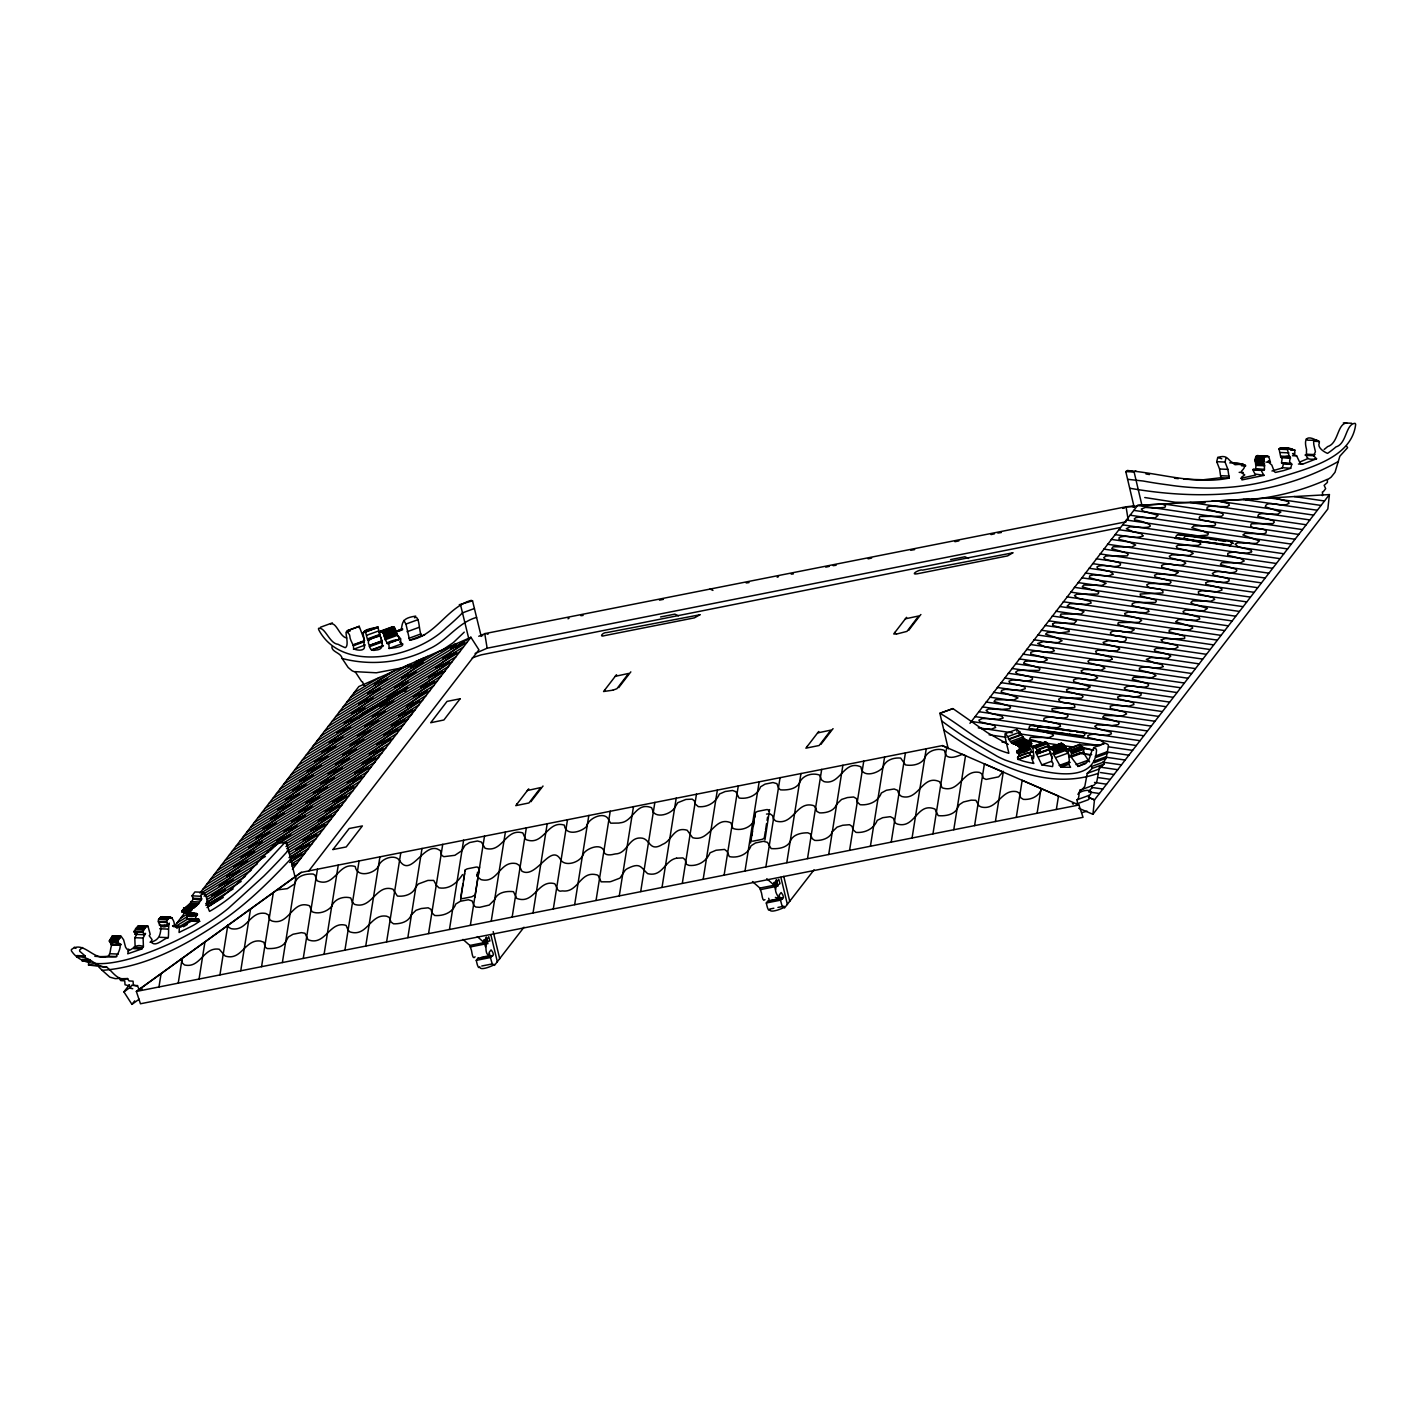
<?xml version="1.0" encoding="UTF-8"?>
<svg xmlns="http://www.w3.org/2000/svg" width="1427" height="1427" viewBox="0 0 1427 1427"><rect width="100%" height="100%" fill="white"/><g stroke="black" fill="none" stroke-linecap="round" stroke-linejoin="round"><path stroke-width="1.5" d="M116.229 943.943C123.988 941.784 118.28 953.593 116.122 956.643A114.463 95.056 -87.6 0 1 106.169 956.893C93.272 960.175 83.176 940.339 71.457 949.508A1.873 1.552 -87.6 0 0 71.511 951.006C83.818 969.308 111.484 963.921 131.587 958.338C162.607 948.634 192.27 934.257 218.92 915.599A202.598 168.243 -87.6 0 0 228.32 908.375L263.745 876.196A690.062 573.065 -87.6 0 0 282.974 856.218L288.486 850.171M76.576 957.071C90.044 955.162 94.699 967.114 106.686 967.167C112.127 971.056 116.051 978.708 123.471 978.958A27.077 22.493 -87.6 0 0 127.431 978.601L129.072 980.938L133.068 981.17L133.353 985.129L136.225 985.843A12.897 10.703 -87.6 0 0 137.491 985.611L138.419 988.001A3.139 2.604 -87.6 0 0 139.097 988.643L142.183 988.929M474.424 608.508L462.491 612.861L458.923 616.393A690.062 363.671 70 0 1 446.383 627.666C415.275 658.097 341.856 673.705 318.703 629.717A1.873 0.981 70 0 1 318.578 628.326C325.338 626.845 329.352 643.613 338.092 644.308A114.463 60.326 70 0 0 345.263 647.697C350.667 645.04 341.677 624.598 349.347 634.48A5.405 2.836 70 0 1 349.758 635.711C349.918 641.044 354.092 644.415 353.611 648.75C356.661 650.605 367.203 651.818 363.867 644.326C366.257 633.642 355.252 631.055 377.673 627.202C378.815 628.986 379.083 633.213 380.278 635.693C373.66 638.279 365.098 638.832 369.557 645.593C369.129 648.679 372.483 651.354 375.676 650.088C388.126 649.499 379.1 635.96 379.386 632.446L393.941 627.131L392.033 627.22M402.646 628.825C387.395 633.427 405.018 636.834 399.703 642.061C409.157 646.574 393.317 648.001 389.072 648.464L389.072 647.359A27.024 14.234 70 0 0 388.858 644.059C386.235 643.292 384.773 638.154 383.542 633.802C382.632 631.073 380.331 630.591 379.386 632.446M389.072 648.464L400.987 644.112L400.987 643.006A27.024 14.234 70 0 0 400.933 641.811M393.941 627.131L396.438 633.213L384.452 637.691M1061.42 743.717L1048.899 748.051L1061.474 743.182L1066.13 747.017L1066.522 750.103L1054.517 754.508L1052.894 753.26L1060.867 767.155L1070.589 767.298L1068.27 763.409L1069.305 760.448L1067.842 748.783L1079.757 744.448L1083.45 748.23L1083.914 752.475L1071.142 757.059L1071.534 752.564L1067.842 748.783M172.56 925.802L178.785 926.069L179.231 927.657A27.024 22.44 -87.6 0 1 179.178 931.278L179.071 932.527C187.419 927.853 215.316 916.972 186.741 918.845L187.722 914.636L197.194 915.278L197.408 914.065L181.996 911.978L182.228 910.515C185.439 906.858 190.576 904.236 193.305 898.903C208.413 902.096 196.516 897.066 203.205 892.285C208.592 897.208 206.309 905.271 209.537 911.389C239.433 894.515 261.444 867.402 284.669 842.768L286.577 842.519L295.3 877.98M184.047 907.715C193.091 911.603 197.747 904.95 201.617 899.242M377.78 627.167L365.187 630.895L367.774 640.527M1032.773 746.499L1045.67 741.897L1048.435 744.43L1049.487 749.46L1037.572 753.813L1036.412 748.586L1032.773 746.499L1033.861 756.542L1033.398 758.843L1031.578 757.38L1031.917 758.986A27.024 14.234 70 0 0 1033.309 762.321L1033.844 763.445C1025.817 761.947 1005.036 758.201 1027.993 753.01M1268.728 456.533L1264.322 456.711L1263.769 462.544L1255.189 461.438L1256.206 456.212L1268.728 456.533L1270.44 462.294L1268.514 460.689L1267.889 461.635L1271.832 465.077L1274.222 471.409L1275.363 472.444L1283.551 470.589L1290.686 468.288L1291.774 464.257L1281.535 462.865L1282.231 457.728L1280.768 457.193L1279.056 448.934L1288.527 448.239L1294.664 450.022L1294.895 453.304L1292.594 453.643L1296.661 455.891L1300.193 463.293L1302.566 464.185L1316.55 458.78L1313.607 455.695L1315.409 451.735L1313.892 444.992A5.405 4.477 -87.6 0 1 1313.768 443.708C1312.162 438.089 1318.798 439.73 1319.386 442.745C1317.05 446.99 1322.704 451.342 1327.538 453.394A114.463 95.056 -87.6 0 0 1335.975 446.919C1346.91 443.743 1345.411 424.104 1355.026 423.302A1.873 1.552 -87.6 0 1 1355.65 424.604C1351.226 459.94 1303.422 469.376 1273.829 479.294C1239.492 489.122 1203.353 490.299 1168.16 484.895A690.062 573.065 -87.6 0 1 1143.205 481.024L1127.598 479.294M1291.524 463.49C1285.335 461.581 1297.928 452.573 1281.357 457.799M136.171 932.955L135.137 934.328L135.101 931.956L133.888 931.688L135.476 929.655L143.788 929.994L146.553 926.177L147.998 926.266L150.21 934.346L149.211 935.773L152.065 939.608L150.923 941.784C155.507 947.92 162.839 938.805 168.297 937.646C168.868 932.794 168.19 927.336 169.278 923.108C161.733 935.684 149.781 912.263 167.655 919.434C170.687 913.53 174.968 921.86 174.219 924.964L177.002 928.246L178.785 926.069M120.671 944.121L119.493 945.245L118.423 942.409L110.129 942.052L109.344 940.91L112.501 935.773L121.099 936.273L123.632 939.822L125.558 947.136L126.914 949.169L128.822 949.24L127.716 953.807L141.826 948.955L143.413 946.618L143.11 938.038L145.536 933.419L143.449 934.685L143.413 932.295L142.201 931.76A2.836 2.355 -87.6 0 1 143.199 930.511L143.788 929.994M1048.899 748.051L1053.197 750.513A2.836 1.498 70 0 1 1054.214 751.351L1054.517 754.508M159.325 919.363L160.734 916.937L171.989 917.811M1031.025 745.286L1029.795 746.838L1017.879 751.191L1031.025 745.286L1031.222 742.575C1025.496 737.117 1014.24 750.638 1009.424 739.864C1000.398 722.847 1007.944 748.069 1008.835 753.278C982.757 746.267 962.226 725.754 939.858 713.286L948.259 748.818M94.824 956.286L97.874 956.536A114.463 95.056 -87.6 0 0 107.81 956.304C111.538 953.771 109.469 947.403 112.59 944.032M364.67 685.923L363.974 685.228A3.139 1.659 70 0 1 363.439 684.389L362.619 681.892A12.897 6.796 70 0 1 361.727 681.642L355.145 671.653L376.318 672.795L403.27 667.622M1263.912 470.393L1261.45 469.768L1261.771 471.392A27.024 22.44 -87.6 0 0 1263.412 474.406L1264.072 475.369L1255.1 474.049A27.024 22.44 -87.6 0 1 1253.459 471.053L1253.138 469.412L1264.447 469.537L1264.429 463.614L1255.582 462.009M107.007 967.256L88.563 965.009L88.617 962.957M1264.072 475.369L1241.936 479.918L1241.579 477.189L1244.754 474.906C1237.263 470.446 1244.594 471.588 1244.879 464.881C1242.061 464.703 1232.964 460.457 1234.676 464.56M127.77 978.565L119.422 978.779L120.76 980.599L124.755 980.831L125.041 984.791L127.931 985.504A12.897 10.703 -87.6 0 0 128.929 985.343M1029.688 748.087L1017.754 752.439C1028.528 754.687 1038.874 741.576 1017.219 753.064C1016.238 752.493 1016.648 750.067 1017.879 751.191M1029.135 748.711L1028.617 747.07L1029.795 746.838M1078.705 808.217L1092.921 814.3L1094.491 799.887L1329.411 494.58L1137.622 505.426L969.95 723.328M1329.411 494.58L1327.841 508.975L1092.921 814.3M139.632 926.89L138.241 925.838L135.476 929.655M1079.543 747.106L1079.757 744.448M358.944 627.612L359.194 626.31L364.616 640.616L352.701 644.968M396.492 633.392C402.45 644.148 399.453 636.157 386.663 643.167M1226.043 457.799L1225.026 462.045L1227.898 469.358L1229.164 478.081L1220.852 477.742L1219.586 469.019L1216.714 461.688L1217.73 457.461C1228.718 453.875 1227.809 461.635 1233.909 463.026L1235.318 464.667L1242.632 463.668M768.529 811.071L768.618 810.5A2.729 1.338 -18.3 0 0 766.174 809.698L758.147 811.285A2.729 1.338 -18.3 0 0 755.365 813.247L754.722 817.332M190.308 912.317L192.36 908.071M941.659 720.956L947.011 724.862A690.062 363.671 70 0 0 965.276 737.42L997.188 756.292A202.598 106.775 70 0 0 1005.161 760.074C1030.74 769.064 1094.384 790.415 1096.525 750.227A1.873 0.981 70 0 0 1095.99 748.818C1089.675 745.322 1092.03 763.249 1083.824 763.499A114.463 60.326 70 0 1 1078.17 766.353L1071.142 757.059M1093.546 747.552L1105.461 743.199L1107.905 744.484A1.873 0.981 70 0 1 1108.44 745.893L1106.157 758.361L1103.321 762.232L1091.405 766.567L1092.244 768.386L1087.249 773.363L1084.823 786.313L1082.397 789.274A27.077 14.27 70 0 1 1080.043 790.166C1078.366 793.305 1079.579 796.409 1077.831 799.584A12.897 6.796 70 0 1 1077.028 799.762L1077.403 802.259A3.139 1.659 70 0 1 1077.278 803.062L1076.333 804.097L1088.248 799.762M127.877 950.864C133.942 949.24 135.476 943.14 143.413 946.618M1103.321 762.232L1104.159 764.034L1099.165 769.01L1096.739 781.96L1094.313 784.921A27.077 14.27 70 0 1 1091.958 785.813L1079.847 790.237M751.369 838.719L751.155 840.111A2.729 1.338 -18.3 0 0 751.244 840.61M751.868 835.562L752.546 831.245M753.313 826.376L754.062 821.524M765.336 831.424L764.337 837.649A2.729 1.338 -18.3 0 1 761.483 839.486L753.402 841.074A2.729 1.338 -18.3 0 1 752.439 841.145M765.568 829.908L766.567 823.54M767.066 820.347L767.565 817.225M158.968 986.967L161.09 973.606L301.4 872.379M178.232 983.149L182.157 958.409M199.049 979.029L204.935 941.981M219.936 974.891L227.892 924.732L228.712 927.372L231.138 928.656C247.299 932.027 249.636 910.39 265.761 913.476L268.544 915.028L269.846 919.826L272.129 921.075C289.717 925.784 292.107 899.26 309.57 905.788L311.96 911.692C318.31 914.653 327.389 911.675 331.653 906.341M240.753 970.77L250.546 909.053M261.569 966.668L273.324 892.642M282.368 962.547L296.085 876.214M303.255 958.427L317.436 869.204M324.09 954.306L338.253 865.083M344.924 950.186L359.087 860.963M365.74 946.065L379.921 856.86M386.61 941.927L400.791 852.722M407.837 937.61L422.017 848.405M428.564 933.508L442.745 844.302M449.469 929.387L463.632 840.164M470.357 925.249L484.52 836.044M491.245 921.111L505.408 831.905M512.186 916.972L526.349 827.767M533.056 912.852L547.219 823.629M553.337 908.838L567.5 819.633M574.671 904.611L588.834 815.406M596.058 900.383L610.239 811.178M619.3 895.781L633.481 806.576M640.705 891.554L654.868 802.349M662.039 887.326L676.22 798.121M682.32 883.313L696.483 794.108M703.19 879.193L717.371 789.987M724.131 875.054L738.294 785.849M745.019 870.916L759.182 781.711M765.907 866.778L780.087 777.572M786.794 862.657L800.975 773.452M807.521 858.555L821.702 769.349M828.712 854.488L842.893 765.264M849.582 850.349L863.763 761.144M870.416 846.229L884.579 757.023M891.233 842.108L905.414 752.903M912.067 837.988L926.248 748.783M932.955 833.867L946.672 747.516L942.284 745.607L1078.955 804.989L1083.039 817.314L140.452 1003.77L136.368 991.444L301.008 872.45L942.658 745.536M953.771 829.729L965.526 755.704L962.422 754.348C957.499 756.149 949.793 759.681 945.762 755.151A25.008 12.308 -18.3 0 1 945.566 754.491M974.587 825.609L984.398 763.891L1003.252 772.096M995.404 821.506L1003.377 771.347L998.632 776.841L986.093 779.427L983.346 778.179L981.865 773.88L979.636 772.489C962.583 768.868 960.014 793.929 942.105 787.793L939.626 781.746C922.306 773.648 918.881 801.635 901.4 796.373L898.903 794.143M1016.292 817.368L1022.178 780.319L1058.477 796.088L1056.355 809.448M1037.108 813.265L1041.032 788.507M137.117 933.775L134.798 937.7L135.101 946.279M461.67 891.5L460.689 897.708A2.729 1.338 -18.3 0 0 463.133 898.493L471.195 896.905A2.729 1.338 -18.3 0 0 473.657 895.532M461.92 889.966L462.937 883.598M463.454 880.388L464.578 873.467M476.921 876.356L477.599 872.147M160.056 924.339L159.628 925.481M84.889 957.41L85.138 955.929L79.805 951.345A1.873 1.552 -87.6 0 1 79.751 949.847L82.588 947.528M464.952 871.13L465.041 870.559A2.729 1.338 -18.3 0 1 467.895 868.704L475.922 867.117A2.729 1.338 -18.3 0 1 478.241 868.062M1016.755 731.213C1018.932 726.735 1022.874 742.325 1029.152 740.542M375.283 628.486L376.032 627.523M1255.599 470.054L1256.117 463.276L1264.429 463.614M1032.845 747.231L1045.545 742.201M1279.056 448.934L1287.368 449.291L1289.669 458.156M193.305 898.903L192.056 895.835L194.893 891.946L203.205 892.285M358.659 718.566L359.443 716.943L403.092 691.025L406.053 690.829M361.209 715.248L362.868 713.09L407.498 687.101M1271.956 470.999L1282.374 467.949L1283.462 463.918L1281.856 463.079M150.013 942.212C160.056 940.482 160.698 933.615 161.037 925.624M120.813 936.13L119.369 938.467L111.056 938.128M1245.86 500.11C1273.883 497.631 1301.602 491.049 1327.235 479.365L1327.734 479.401A27.077 22.493 -87.6 0 0 1331.213 477.046L1335.012 472.283L1339.864 456.194L1347.587 447.686L1346.571 446.098M1265.91 455.837L1257.116 456.141M832.298 831.834C830.157 838.309 821.47 840.967 814.692 840.396L812.213 838.666L810.268 833.867L807.789 832.797C801.011 832.797 792.413 834.474 790.112 841.823M1288.527 448.239L1279.787 448.756M167.637 919.702L166.513 921.057L167.94 925.838M376.924 744.377L384.791 740.898M181.996 911.978C184.137 913.209 191.147 913.084 187.722 914.636M119.369 938.467L117.656 941.249L118.423 942.409M330.493 623.991C336.487 621.69 339.68 637.031 346.707 637.976M180.462 927.229L191.325 921.164L189.755 918.489M1163.112 666.587L1161.899 664.59L1153.373 662.52M1143.063 535.91L1141.475 533.734L1133.341 531.807M1346.713 422.963C1337.099 423.748 1338.597 443.405 1327.663 446.58A114.463 95.056 -87.6 0 1 1324.149 449.451M380.67 631.055L392.853 626.667M1161.257 639.795L1162.773 641.989L1170.176 643.72M365.187 630.895L364.117 631.858M957.107 808.895L959.301 804.685L963.403 801.992L971.127 800.155L975.854 800.297L979.011 805.916L981.348 807.022C997.527 810.768 1001.076 788.596 1016.72 791.682L1019.128 792.93L1020.715 797.711L1023.355 799.37C1031.329 799.976 1038.892 796.32 1041.799 788.828M674.739 807.646L677.754 802.705L685.923 799.441L692.238 799.138L694.432 800.922L694.967 803.669M494.67 899.599C497.274 892.178 506.71 890.876 513.47 891.679L516.699 898.386C534.501 905.217 537.943 878.836 554.782 883.759C557.012 886.595 556.673 892.66 562.506 890.912C578.381 892.999 579.861 871.059 596.058 874.697A7.189 3.532 -18.3 0 1 598.163 875.554L601.142 881.832L609.632 881.815A9.971 4.905 -18.3 0 0 610.292 881.672A9.971 4.905 -18.3 0 0 610.952 881.547L619.978 878.104L625.222 870.202A7.189 3.532 -18.3 0 1 627.737 868.437C640.509 862.069 640.777 867.509 647.644 873.645C662.681 877.427 664.714 860.196 676.576 858.198M285.685 941.891L288.343 937.004L293.017 934.257L301.382 932.634L304.968 933.276L308.071 939.751C325.552 946.618 329.423 920.219 346.101 925.409L348.081 930.083M415.649 887.291L418.307 883.991L427.922 880.423L433.701 880.405L436.27 885.043M112.073 943.764L111.181 944.888L110.129 942.052M494.634 899.67L489.247 905.057L479.722 907.322L475.851 907.037L473.996 905.735L472.141 900.936L468.377 899.759L460.457 901.24L455.784 904.005C452.698 912.674 443.315 916.205 434.646 915.492L431.899 912.745M924.839 757.701C927.604 750.673 937.664 747.677 944.335 750.352L945.566 754.366M378.405 866.474C380.51 858.697 394.78 853.507 399.56 860.445M411.244 914.939L416.006 910.301L421.179 908.535L428.171 907.804L431.025 909.374L431.882 912.674M957.071 808.966C953.539 815.049 944.728 816.262 938.181 815.638L934.988 809.091C916.847 801.635 915.403 829.176 897.369 824.075L895.157 822.951L893.338 818.224L890.287 816.672L882.707 817.689L877.266 820.347C873.841 828.873 865.065 833.118 856.022 832.405L852.918 829.586M799.459 783.066C802.045 775.343 812.569 772.399 819.615 775.111L821.542 779.909L824.039 781.621C840.646 785.724 843.589 759.182 860.98 766.905C861.783 778.357 877.997 773.559 882.938 767.423M1316.55 458.78C1304.439 460.814 1306.526 456.194 1306.543 449.362C1304.92 443.315 1303.779 434.272 1314.802 439.445M1200.785 544.151L1199.715 542.421L1186.069 538.96M924.803 757.808C921.557 764.587 912.21 766.121 905.503 764.926L900.669 758.076C893.587 757.416 885.346 760.002 882.938 767.351M1112.079 659.131L1111.294 657.348L1102.322 655.064M411.244 914.975C408.604 922.02 400.291 924.036 393.513 923.804L391.069 922.056L389.268 917.4L386.681 916.223C370.092 913.316 367.542 937.557 349.865 931.885L348.099 930.119M415.632 887.326C412.902 894.408 404.376 896.887 397.384 896.049L392.978 889.235C375.943 883.384 372.108 909.909 354.467 904.343L352.487 902.488M836.686 804.222C834.206 811.125 826.162 813.122 819.597 812.873L816.815 811.41L815.745 808.253M754.33 819.722C751.405 827.767 740.363 831.424 732.889 828.373L730.892 822.808C713.999 815.388 710.075 842.804 692.559 837.649L687.19 830.246C673.455 826.233 672.099 840.842 662.556 844.374C649.66 852.294 650.355 839.736 642.328 838.184C628.486 835.937 627.898 853.596 615.483 853.917A9.971 4.905 -18.3 0 1 614.68 854.059A9.971 4.905 -18.3 0 1 614.02 854.202C610.292 855.219 603.603 855.843 603.71 850.331C600.339 843.072 587.193 848.351 583.714 853.292C581.574 861.89 566.251 867.17 561.025 860.41C551.107 841.145 536.445 879.835 521.818 871.112L519.107 865.244L516.413 863.638C499.575 860.035 498.184 884.027 481.024 879.621L478.009 877.284M331.724 906.288C334.4 898.867 343.586 895.906 350.739 897.958L352.487 902.453M674.721 807.718C671.1 813.765 657.99 818.313 653.316 812.159M461.991 850.492L465.024 845.337L469.59 842.554L477.474 841.002L481.381 842.055L485.091 848.262C502.928 853.56 505.265 827.731 522.835 832.94L524.797 837.471M285.614 941.981C281.94 947.974 273.609 948.812 267.17 948.545L265.279 947.118L263.888 942.248L260.41 941.053C244.713 938.948 241.752 961.263 225.145 956.019L219.276 949.258C203.472 946.458 200.529 968.683 184.529 964.973L182.424 963.082L181.247 959.069M378.369 866.581C373.731 873.913 356.982 878.015 355.234 866.528C338.324 861.266 334.899 888.486 317.151 880.798L316.009 878.247M1088.819 799.37L1089.193 798.71A3.139 1.659 70 0 0 1089.336 797.907L1088.944 795.428A12.897 6.796 70 0 0 1089.746 795.249C1095.472 788.15 1080.97 789.648 1077.849 794.286M799.423 783.173C795.677 789.274 787.205 790.29 780.64 789.862L778.803 788.614L776.894 783.655L772.97 782.531L765.068 784.119L760.573 786.83C757.309 795.428 747.873 799.352 739.079 798.032L735.815 791.664L732.586 790.487L725.184 791.521L719.404 794.054C715.748 802.42 707.81 807.521 698.302 806.647L694.967 803.686M836.721 804.132L841.591 799.441L847.46 797.55L853.614 796.997L856.45 798.603L857.288 801.885M604.941 689.705L604.727 690.008A5.351 1.142 78.8 0 0 604.602 690.436M894.979 632.339L894.765 632.643A5.351 1.142 78.8 0 0 894.64 633.071M832.333 831.763L837.078 827.125L842.697 825.27L849.547 824.699L852.151 826.429L852.9 829.515M414.49 617.784C419.734 614.234 418.771 631.929 421.554 635.836L424.568 634.997M778.375 899.634L782.513 898.849L783.459 897.476A6.332 1.356 78.8 0 0 783.298 896.638L782.834 895.05A5.94 1.266 78.8 0 0 782.585 894.533L781.14 892.517L779.142 895.121L781.425 903.612A13.111 2.818 78.8 0 0 781.853 905.11L782.834 907.18A8.223 1.766 78.8 0 0 783.155 907.287M461.973 850.581L454.874 855.308L443.833 856.682L441.746 855.379L440.354 850.599L437.465 849.029C423.052 843.625 410.726 878.211 399.542 860.57M517.198 803.74L516.913 804.115A5.351 1.142 78.8 0 0 516.788 804.507M531.219 801.278L542.884 786.152A5.351 1.142 78.8 0 1 543.098 786.116M807.236 746.357L806.968 746.731A5.351 1.142 78.8 0 0 806.826 747.142M475.084 956.821C472.194 960.763 471.873 949.704 471.071 949.258A6.1 1.302 78.8 0 0 470.874 948.545L469.84 945.459L463.008 939.412M478.812 967.488A8.223 1.766 78.8 0 1 478.491 967.381L477.51 965.33A13.111 2.818 78.8 0 1 477.082 963.814L476.243 960.353L477.831 958.284L492.458 956.233L493.403 954.841A6.332 1.356 78.8 0 0 493.26 954.021L492.868 952.612A5.94 1.266 78.8 0 0 492.547 951.916L491.084 949.883L489.086 952.487L491.387 960.995A13.111 2.818 78.8 0 0 491.816 962.494L492.797 964.545A8.223 1.766 78.8 0 0 493.118 964.652C499.272 962.761 479.347 972.625 479.757 966.65M492.137 955.466L490.585 957.517L476.279 960.353M769.242 909.659L768.903 910.105A8.223 1.766 78.8 0 1 768.529 909.998L767.565 907.947A13.111 2.818 78.8 0 1 767.12 906.448L766.281 902.988L767.869 900.919L782.513 898.849M782.174 898.082L780.623 900.152L766.317 902.988M764.979 899.634C762.143 902.881 761.982 892.446 761.108 891.893A6.1 1.302 78.8 0 0 760.912 891.179L759.877 888.076L752.475 881.547M415.703 616.107C404.84 617.677 402.628 620.513 401.736 627.006L401.165 629.664L396.688 631.002M139.168 999.203L131.944 1004.376L123.917 991.89L129.34 984.826M173.987 926.801L185.028 912.459M199.958 893.052L358.837 686.565L470.91 637.316L478.937 649.82L308.571 871.219M131.944 1004.376L134.673 1000.844M292.428 869.275L470.91 637.316M489.425 953.949C485.448 958.623 484.003 939.679 489.925 941.017A12.29 2.64 78.8 0 0 489.729 940.125L488.73 936.718L484.502 944.121L470.197 946.957M494.455 965.401L524.012 927.211M777.876 886.381L777.822 886.345A13.307 2.854 78.8 0 1 777.59 885.382L776.93 881.725L778.767 879.335L779.766 882.76A12.29 2.64 78.8 0 1 779.98 883.634C768.011 890.073 785.011 900.99 775.378 897.387M777.216 883.295L774.558 886.756L760.323 889.681M783.227 907.233C789.095 905.663 769.991 914.439 769.902 909.659M784.493 908.018L814.05 869.846M478.758 958.266L477.831 958.284M768.636 901.097L781.407 897.868M527.259 790.558L540.815 787.543L528.953 802.955L515.771 805.649L528.579 788.988A5.351 1.142 78.8 0 1 528.793 788.953M379.957 706.65L400.113 692.202L400.684 690.793L387.127 697.393L406.963 682.944L407.908 681.392L394.494 687.921L415.935 671.546L401.932 678.431L402.735 677.111L422.963 662.324L410.637 668.157L410.94 667.122L427.547 656.366M615.126 676.362L628.611 673.437L616.91 688.706L613.039 690.133M1060.546 726.414L1057.175 727.681L1039.088 727.057M1018.236 753.795L1030.597 748.979C1033.273 752.118 1025.852 755.204 1033.398 756.239M291.768 821.399L303.345 813.122M464.239 632.143L453.18 642.739L440.444 651.301M790.094 841.859C786.402 848.066 777.769 849.101 771.169 848.583L767.494 842.358L763.427 841.306L755.489 842.965L751.084 845.747C747.944 854.398 737.902 858.465 729.304 856.592L727.11 851.491L724.577 849.422L716.069 850.242L710.111 852.775C706.472 861.105 698.534 866.296 689.045 865.404L686.441 864.334L685.103 859.696L682.909 857.912L676.594 858.198M292.553 865.083L293.98 863.567L291.911 863.959M290.662 859.036C271.255 879.638 251.134 899.795 228.195 916.491C190.843 942.533 148.301 967.06 102.209 970.342L98.695 966.917M286.577 842.519L276.356 842.429C254.612 865.404 234.135 890.644 206.969 907.536M905.378 618.819L918.72 615.982L906.983 631.376L896.709 634.016M1148.717 611.523L1145.613 612.736L1135.321 612.219M336.95 732.711L357.553 717.745L344.192 723.328L364.153 708.791L364.741 707.489L351.506 713.892L372.215 698.641L372.875 697.553L358.89 704.421L380.01 688.224L367.791 694.2L368.451 692.505L387.645 678.628L382.186 680.804M376.96 744.341L397.634 728.573L384.006 735.297L391.836 728.965M817.582 732.925L830.924 730.107L819.152 745.5L805.88 748.176L818.616 731.605A5.351 1.142 78.8 0 1 818.848 731.569M462.526 874.608C457.336 882.564 449.648 889.663 438.945 887.826L436.287 885.115M481.202 636.371L472.533 600.838L471.178 600.375C447.186 607.242 435.574 636.014 409.638 640.188L405.946 624.063L403.787 620.442M162.428 916.883L161.287 917.24M1161.221 639.867L1165.431 638.511L1173.743 639.082M1031.882 743.859L1019.752 748.301L1018.272 750.049M1002.967 718.013L998.668 719.315L989.607 718.744M205.649 903.773L225.091 889.396L216.226 893.98M1175.045 538.336L1227.969 544.775L1230.466 546.113M1028.207 729.161L1081.149 735.601L1083.646 736.938M161.09 973.606L136.368 991.444L1078.955 804.989M123.917 991.89L131.123 986.699M1066.451 750.156L1065.434 749.139M333.49 805.078L325.249 811.678L331.635 808.734M291.09 856.913L306.983 846.247L309.32 843.339L300.99 847.799M321.753 786.741L313.387 793.555L319.809 790.469M276.463 844.784L270.042 850.777M293.124 824.431L284.044 831.656L297.155 825.948L277.587 839.914L276.838 841.288L290.751 834.385L279.549 842.822M1083.806 752.546L1082.825 751.797L1088.872 761.197M411.315 704.51L406.267 707.078L414.722 699.854M278.533 812.926L270.506 819.704L276.749 816.547M263.638 832.066L256.093 838.684L269.757 831.727L260.463 839.094M443.529 661.7L435.556 668.3L440.782 665.927M303.594 843.642L295.728 850.01L300.919 847.852M440.069 668.96L449.451 661.397L440.961 665.82M429.777 680.376L420.822 687.582L424.996 685.852M263.656 832.066L276.428 822.416L267.812 827M443.583 661.646L456.479 652.032L447.721 656.581M378.137 747.48L369.308 754.348L373.464 752.85M440.015 668.978L428.475 677.254L442.12 671.439L429.848 680.34M391.961 728.894L404.84 719.333L396.046 723.864M303.719 843.571L316.633 833.957L303.166 840.503L304.183 839.058L324.535 824.217L310.711 830.942L311.122 829.925L331.314 815.263L318.239 821.47L326.694 814.282M401.326 718.12L391.319 725.915L395.957 723.917M278.729 812.801L291.144 803.865L277.694 810.054L278.426 808.948L299.046 793.84L285.4 799.833L306.091 784.029L292.499 790.683L293.891 789.077L313.28 774.772L299.795 781.354L300.562 780.194L321.093 765.229L307.251 771.953L307.608 770.99L327.782 756.364L314.636 761.875L335.72 745.822L321.931 752.439L342.819 736.493L329.298 743.057L330.136 741.772L350.596 726.896L337.129 732.622M321.878 786.669L334.275 777.644L325.035 782.21M260.356 839.165L248.762 847.46L261.979 841.252L259.999 843.928L241.038 857.77L254.595 851.152L253.061 853.043L233.778 866.992L247.602 860.338L246.96 861.551L228.391 874.448L226.697 876.927L239.79 870.702L219.205 886.399L232.993 879.71L232.155 880.762L211.642 895.942L216.19 894.015M351.827 783.744L340.286 792.003L353.504 785.813L351.541 788.453L332.562 802.277L336.754 800.547M333.633 804.989L346.101 795.677L336.897 800.458M208.36 906.537L217.778 898.796L207.093 904.593M292.089 860.927L301.846 853.132L296.388 855.79M273.163 821.203L263.121 828.944L267.634 827.107M364.652 765.782L354.77 773.684L359.247 771.597M293.195 824.396L305.342 815.156L291.75 821.435M414.9 699.747L427.172 690.347L413.402 697.125L414.758 695.466L434.325 681.018L425.121 685.781M401.451 718.031L412.635 709.736L398.775 716.497L399.168 715.498L419.306 700.907L411.404 704.439M378.316 747.373L390.534 738.455L384.951 740.791M364.759 765.71L375.533 757.238L368.327 761.073M303.505 813.015L312.37 805.631L304.254 810.019M351.987 783.637L361.209 776.217L352.701 780.658M326.837 814.211L339.073 804.864L331.688 808.699M273.27 821.131L284.276 812.694L276.856 816.494M455.57 646.645L450.611 649.089L456.479 643.648L454.268 644.612M403.235 691.043L407.426 687.083L367.488 711.056M1134.144 507.209L1125.796 471.606L1127.526 470.553C1161.257 473.336 1195.095 485.019 1229.164 478.081M1125.796 471.606L1134.108 471.962L1135.838 470.892M364.188 713.054L359.533 717.282L361.388 716.39M353.914 692.969L379.386 677.522M350.471 697.428L394.369 670.833M346.761 702.262L409.174 664.447M343.033 707.096L424.747 657.597M339.323 711.93L440.247 650.783M335.613 716.764L455.766 643.969M331.885 721.598L470.821 637.405M328.156 726.432L467.111 642.257M324.446 731.266L463.383 647.073M320.718 736.1L459.672 651.907M317.008 740.934L455.962 656.741M313.28 745.768L452.234 661.593M309.677 750.566L448.631 666.391M305.984 755.382L444.939 671.189M302.256 760.216L441.211 676.041M298.528 765.068L437.483 680.893M294.8 769.92L433.754 685.727M291.072 774.772L430.009 690.579M287.344 779.606L426.298 695.431M283.795 784.226L422.731 700.051M280.12 789.006L419.074 704.813M276.446 793.787L415.382 709.594M272.771 798.549L411.707 714.374M269.097 803.33L408.051 719.137M265.422 808.092L404.376 723.917M261.765 812.837L400.719 728.662M258.002 817.742L396.956 733.549M254.363 822.469L393.317 738.294M250.688 827.25L389.642 743.057M247.014 832.012L385.968 747.837M243.339 836.793L382.293 752.6M239.772 841.431L378.726 757.255M236.097 846.211L375.051 762.036M232.423 850.991L371.377 766.798M228.748 855.754L367.702 771.579M225.109 860.499L364.046 776.306M221.328 865.404L360.282 781.211M217.689 870.131L356.643 785.938M214.014 874.912L352.968 790.719M210.358 879.674L349.294 795.499M206.683 884.455L345.619 800.262M202.991 889.235L278.301 843.607M280.156 842.483L341.945 805.042M202.545 892.053L268.972 851.812M284.062 842.661L338.27 809.822M202.634 894.461L265.422 856.432M286.096 843.892L334.721 814.442M204.115 896.156L257.056 864.084M285.953 846.568L330.993 819.276M206.719 897.173L250.991 870.345M286.72 848.69L327.265 824.128M207.093 899.527L245.319 876.356M287.273 850.956L323.537 828.98M180.854 918.007L190.273 912.299M206.665 902.363L241.181 881.458M288.7 852.668L319.809 833.814M177.126 922.859L191.289 914.261M205.863 905.432L233.136 888.914M289.77 854.612L316.08 838.666M175.271 926.551L188.168 918.738M208.77 906.252L223.272 897.458M289.003 857.645L312.37 843.482M178.66 927.104L191.575 919.291M290.609 859.286L308.41 848.512M183.53 926.747L187.187 924.535M289.645 862.461L304.682 853.346M292.036 863.603L300.954 858.18M292.018 866.171L297.244 863.014M359.283 771.579L368.095 766.959L347.296 783.155L352.54 780.765M198.05 918.845L186.741 918.845M455.712 646.574L464.364 642.079L443.012 658.614L447.579 656.652M336.469 770.17L342.052 767.53L320.718 783.887L324.964 782.246M319.916 790.397L327.354 786.616L306.127 802.991L310.783 800.957M368.237 761.126L362.155 764.248L382.793 748.158L373.553 752.796M382.115 680.84L374.249 685.067L377.049 681.767L391.248 672.331M336.308 770.259L328.156 774.183L349.347 758.397L335.47 764.694L356.268 749.104L342.837 755.115L363.796 739.632L350.132 745.786L370.824 730.285L357.41 736.189L378.601 720.385L364.866 726.593L385.361 711.306L372.304 716.943L393.674 700.354L380.135 706.579M310.943 800.868L319.612 796.337L298.796 812.355L304.129 810.09M296.192 855.915L291.09 858.786M568.017 618.783L569.016 618.248M1338.419 461.42C1275.024 497.327 1199.839 500.52 1129.685 488.212M1200.41 544.311L1198.127 545.435L1178.078 545.185L1176.276 546.47L1177.329 548.164L1189.529 551.036L1193.257 553.391L1189.44 555.478L1172.013 554.818L1169.302 556.227L1170.497 557.903L1182.555 560.847L1185.783 563.13C1179.166 568.856 1168.838 560.936 1161.596 565.502L1161.81 567.215L1178.327 572.405L1174.778 574.831L1157.386 574.029L1154.514 575.259L1155.139 576.954L1170.122 580.86L1171.068 582.216L1169.658 583.679L1149.306 583.465L1146.791 584.749C1147.629 590.778 1164.521 586.229 1162.862 592.901L1140.209 594.024L1140.441 595.844L1155.264 599.875L1156.369 601.035L1155.478 602.497L1135.553 602.462L1132.378 603.514L1132.075 604.977L1133.93 606.1L1145.168 608.723L1148.45 610.007L1148.735 611.47M1052.573 624.009L1054.945 622.832L1065.166 623.224M1112.025 659.185L1109.76 660.291L1089.746 659.987L1087.945 661.254L1089.033 662.913L1101.234 665.785L1104.98 668.121L1101.18 670.155L1083.789 669.477L1081.095 670.868L1082.308 672.527L1094.366 675.453L1097.613 677.718C1091.173 683.39 1080.614 675.524 1073.496 680.001L1073.728 681.696L1090.282 686.851L1086.75 689.223L1069.376 688.403L1066.522 689.598L1067.128 691.328L1082.094 695.27L1083.039 696.626L1081.612 698.124L1061.224 697.928L1058.691 699.248C1059.44 705.33 1076.475 700.764 1074.709 707.489L1052.002 708.666L1052.216 710.503L1067.021 714.552L1068.127 715.748L1067.2 717.21C1059.726 720.064 1051.449 715.123 1044.065 718.298L1043.743 719.797L1045.581 720.92L1056.801 723.56L1060.083 724.845L1060.35 726.343M1070.464 751.494L1082.754 747.231M1038 727.36L1036.84 729.839L1046.704 732.461M1308.238 458.442L1299.979 461.938M1202.069 541.368L1177.774 537.836C1173.279 538.033 1177.525 533.306 1179.986 534.519L1231.555 541.618L1233.356 543.455M1067.307 733.96L1031.792 728.769C1026.548 729.482 1030.009 724.167 1033.166 725.344L1084.734 732.443L1086.197 733.621M424.14 657.865L415.596 661.611M418.61 661.753L423.873 659.435M478.758 636.281L485.162 633.552M475.102 653.477L487.142 648.197L1126.224 521.783M1142.813 535.91C1135.178 539.638 1126.848 534.108 1119.16 537.515L1119.089 539.335L1129.185 542.01M1251.461 551.767C1244.076 555.495 1235.283 549.93 1227.791 553.373L1227.755 555.21L1240.634 558.51L1244.273 560.936L1240.134 562.969L1221.673 562.648L1220.424 564.503L1235.55 569.016L1236.834 570.229L1236.085 571.603C1228.718 575.206 1218.979 568.356 1212.361 573.511L1213.949 575.224L1227.166 578.31L1229.182 579.451L1228.95 581.003C1221.69 584.892 1212.896 578.88 1205.619 582.715L1206.314 584.464L1219.104 587.514L1221.619 588.62L1221.922 590.118L1216.803 591.777L1201.998 590.76L1198.395 591.688L1198.537 593.9L1212.932 597.538L1214.734 599.376L1210.738 601.266L1192.455 600.856L1190.903 602.64L1193.65 604.156L1207.403 608.366L1204.067 610.738L1185.534 610.06L1183.072 611.505L1183.589 612.861L1199.233 617.267L1199.786 618.926L1196.004 620.246L1186.354 619.657M481.184 635.3L482.772 635.675M1163.076 666.623C1155.692 670.28 1146.951 664.786 1139.459 668.175L1139.442 669.976L1152.338 673.259L1156.013 675.667L1151.892 677.647L1133.448 677.29L1132.235 679.127L1147.379 683.604L1148.664 684.817L1147.95 686.155C1140.565 689.705 1130.88 682.927 1124.262 688.01L1125.867 689.705L1139.103 692.755L1141.136 693.897L1140.904 695.431C1133.644 699.266 1124.904 693.308 1117.626 697.072L1118.304 698.838L1131.076 701.906L1133.591 703.012L1133.894 704.546L1128.739 706.24L1113.916 705.223L1110.295 706.169L1110.42 708.416L1124.797 712.091L1126.581 713.928L1122.567 715.855L1104.266 715.48L1102.679 717.299L1117.858 721.884L1119.143 723.061L1118.358 724.595L1112.079 725.576L1097.238 724.827L1094.741 726.289L1097.738 728.733L1110.866 732.105L1111.401 733.799C1104.141 737.723 1095.205 731.837 1087.838 735.583L1088.105 737.42L1101.198 740.684L1104.355 743.217L1099.878 745.055L1081.327 744.948L1080.881 746.856L1091.334 749.71L1080.542 748.14M777.198 577.221L778.518 576.669M320.451 627.238L332.366 622.885M347.278 630.663L359.194 626.31M347.171 630.859L359.087 626.507M346.529 632.25L350.364 630.823M363.421 632.5L378.155 627.149M363.368 632.839L378.209 627.398M366.721 635.283L378.637 630.93M379.921 631.715L391.836 627.363M379.885 631.858L393.852 626.917M382.222 632L394.03 627.505M394.887 628.112L382.971 632.464L394.994 628.29M405.946 624.063L417.861 619.71M367.809 638.797L379.725 634.444M383.167 633.41L395.083 629.057M459.262 604.727L472.533 600.838M383.257 633.552L395.172 629.218M368.202 639.296L380.135 634.961M383.542 633.802L395.475 629.45M353.7 644.968L363.635 641.347M368.362 639.671L380.278 635.318M383.809 634.409L395.725 630.056M353.932 645.539L363.849 641.9M383.827 635.033L395.671 630.484M384.22 635.461L396.135 631.109M384.291 635.693L396.207 631.358M396.742 631.394L400.702 629.949M384.273 636.353L396.207 632.018M398.329 631.376L402.682 629.717M384.755 636.888L396.67 632.536M353.432 649.303L365.348 644.95M385.04 638.083L396.956 633.749M385.094 638.422L397.009 634.07M370.057 645.147L381.972 640.812M369.968 645.45L381.473 641.24M385.058 639.795L396.974 635.461M407.087 631.733L419.003 627.381M369.218 645.932L381.134 641.579L382.115 643.684M369.379 646.716L381.294 642.382M388.697 643.042L400.612 638.69M387.288 643.791L399.203 639.457M371.43 649.874L383.346 645.521M371.484 650.123L383.417 645.771M408.978 638.279L420.911 633.927M409.638 640.188L421.554 635.836M476.582 617.409C457.799 622.547 446.954 641.133 429.117 648.857C402.628 662.806 371.091 666.017 342.159 658.507C341.142 652.621 331.938 652.3 331.849 646.823M939.858 713.286L952.933 708.595L987.341 732.622L1008.265 744.448M941.017 712.947L952.933 708.595M1005.232 733.639L1017.148 729.286M1008.122 736.546L1020.198 732.015M1008.443 739.079L1020.359 734.727M1008.728 739.578L1020.662 735.244M1011.261 741.255L1023.177 736.921M1011.957 742.736L1023.872 738.383M1012.385 743.253L1024.301 738.901M1013.206 743.556L1025.121 739.204M1014.098 744.145L1026.013 739.792M1014.49 744.091L1026.405 739.739M1015.614 744.983L1027.529 740.631M1016.095 745.233L1029.509 740.649M1019.966 748.212L1017.736 745.393L1029.652 741.041M1017.736 745.893L1029.67 741.541M1017.933 746.25L1029.848 741.897M1018.147 746.446L1030.062 742.094M1019.288 746.927L1031.222 742.575M1019.806 747.623L1031.721 743.271M1016.916 750.977L1030.544 746.036M1016.648 751.993L1028.564 747.659M1016.845 752.564L1028.76 748.212M1029.634 746.321L1032.863 746.624L1045.777 741.933M1032.292 747.641L1044.207 743.289L1032.274 747.802M1035.039 747.124L1046.954 742.789M1035.253 747.48L1047.079 742.932M1035.449 748.051L1047.864 743.574M1017.736 756.952L1031.792 751.672M1036.84 749.888L1048.756 745.536M1036.733 750.459L1048.649 746.107M1048.97 748.301L1051.806 757.38L1051.628 761.661L1053.09 763.32L1052.573 766.602L1041.799 764.854L1035.681 752.279L1040.033 750.192M1036.073 751.637L1040.408 750.548M1049.558 747.534L1061.599 743.182M1018.004 759.342L1029.919 754.99M1018.182 759.592L1030.098 755.24M1037.572 753.242L1049.487 748.89M1036.448 752.011L1037.322 753.67L1049.487 749.46M1050.878 748.569L1063.169 744.27M1051.396 748.711L1063.329 744.359M1051.699 749.104L1063.614 744.769M1052.252 749.318L1064.167 744.965M1052.484 749.657L1064.399 745.322M1052.662 750.21L1064.578 745.857M1038.749 756.863L1050.914 753.26M1054.214 751.351L1066.13 747.017M1054.321 751.601L1066.237 747.249M1053.732 752.225L1066.147 747.694M1052.965 753.92L1064.881 749.567M1068.038 748.997L1079.954 744.644M1068.984 750.441L1081.452 746.16M1056.051 757.452L1067.985 753.099L1065.22 750.192M1071.534 752.564L1083.45 748.23M1071.641 752.957L1083.557 748.604M1071.534 753.866L1083.45 749.514M1041.799 764.854L1051.717 761.233M1070.91 756.149L1081.256 752.6M1070.874 756.471L1080.81 752.85M1059.102 765.478L1069.037 761.857M1060.297 766.014L1070.232 762.393M1060.867 767.155L1068.823 764.266M1095.258 756.114L1107.174 751.761M1076.012 764.622L1087.927 760.27M1095.954 757.416L1107.869 753.064M1077.76 766.495L1085.697 763.588M1093.76 761.251L1105.675 756.916M1094.241 762.714L1106.193 758.129M1092.244 768.386L1104.159 764.034M1087.249 773.363L1099.165 769.01M1098.487 773.273C1043.779 792.591 987.466 761.18 943.764 729.857M1089.925 789.898L1092.154 787.918L1091.601 785.599M1077.028 799.762L1088.944 795.428M405.232 666.926L411.172 664.804M487.124 634.266L488.23 633.963M1280.233 447.9L1284.015 448.738M1255.76 475.03L1240.652 478.366M1316.782 440.319L1307.685 440.194L1306.222 438.981M991.034 534.59L994.441 533.823M868.098 558.849L871.629 558.064M380.171 636.067L381.722 640.206M825.734 567.143L829.23 566.394M1126.42 506.71L484.77 633.642L487.142 648.197M659.452 600.143L663.394 599.358M954.931 541.689L958.89 540.904M660.558 616.963L674.864 614.145L678.485 615.804M950.614 559.598L964.902 556.762L968.523 558.421M1120.141 527.562L481.327 654.832A34.266 6.19 -13.5 0 0 472.248 657.918M612.736 690.186L603.567 691.524L616.375 674.846A5.351 1.142 78.8 0 1 616.589 674.793M1081.702 812.677L1087.053 811.16M469.84 945.459L484.145 942.623L485.18 945.726A6.1 1.302 78.8 0 1 485.376 946.44L485.465 946.832M759.877 888.076L774.183 885.257L775.218 888.343A6.1 1.302 78.8 0 1 775.414 889.057L775.503 889.467M481.167 957.41L489.318 955.662M482.201 958.213L490.371 956.607M770.205 901.24L774.326 900.473M481.755 966.008L491.976 963.992M769.742 909.053L773.844 908.232M777.929 907.429L784.047 906.216M1122.764 508.369L1124.494 508.048M910.818 550.269L914.636 549.591M896.406 634.087L893.73 633.945L906.413 617.481A5.351 1.142 78.8 0 1 906.644 617.409M997.83 533.056L1001.397 532.503M1220.852 477.742L1203.353 479.757L1183.768 479.222M400.987 644.112L402.753 643.862M833.19 565.681L836.133 565.27M746.196 582.947L749.032 582.573M580.86 615.697L583.108 615.447M119.458 978.226L119.119 978.262A27.077 22.493 -87.6 0 1 115.159 978.619L109.879 977.174L102.209 970.342M791.164 574.136L793.305 573.939M766.513 814.086L769.956 813.782L772.471 815.584L773.488 819.062M1128.079 519.267L1126.046 506.781L1132.877 506.389M1211.826 501.234L1248.982 499.129M1273.954 497.72L1288.135 501.555L1289.08 503.232L1286.405 504.641C1281.5 506.621 1266.266 500.021 1265.285 506.799L1280.875 512.025L1277.629 514.219L1268.853 513.952M1126.046 506.781L1137.141 506.139M1268.817 498.005L1269.78 497.952M1177.971 534.679L1206.475 538.603M1166.091 503.82L1137.622 505.426L1302.476 529.595M1031.311 725.469L1072.622 731.32M1205.066 502.75L1175.152 502.25L1144.757 497.524M1217.641 506.478L1209.971 506.21L1207.206 507.191L1206.939 509.082L1222.422 513.381L1223.26 514.808L1221.601 516.289L1199.911 516.485C1196.361 520.284 1205.708 520.356 1207.92 521.176M1096.703 585.302L1102.001 585.409L1106.121 583.304L1098.362 580.236M1117.519 641.347L1108.369 640.652L1103.107 642.382L1104.284 643.773L1117.395 647.02L1119.713 648.91L1116.717 650.89L1109.439 650.783M1091.709 754.651L1083.628 754.045M1268.746 513.934L1261.557 513.613L1258.596 514.433L1257.811 516.306L1273.205 520.677L1274.347 522.068L1272.955 523.602L1251.318 523.78C1247.626 529.649 1262.841 527.526 1266.284 530.755L1265.981 533.002L1263.484 533.805L1245.182 533.323L1242.899 534.964L1259.381 540.904L1256.456 543.419L1249.249 543.33M1075.173 614.074L1081.327 613.931L1084.038 611.684L1077.617 609.115M1343.324 422.909L1351.637 423.248M1314.178 440.568L1318.548 440.782M1315.284 441.335L1319.44 441.514M1280.037 447.971L1290.882 448.613M1281.838 448.399L1292.041 448.809M1279.127 449.184L1287.422 449.541M1294.664 450.022L1290.507 449.844L1294.771 450.236M1280.572 452.52L1288.866 452.858M1306.74 454.25L1315.052 454.589M1305.277 454.749L1313.589 455.088M1305.295 455.356L1313.607 455.695M1292.505 455.712L1296.661 455.891M1281.054 456.158L1289.366 456.497M1257.312 455.677L1267.515 456.141M1280.768 456.801L1289.08 457.139M1256.01 456.372L1265.267 456.604M1280.768 457.193L1289.08 457.55M1255.992 456.604L1264.304 456.943M1282.124 457.675L1290.543 458.085M1256.081 456.979L1264.393 457.318M1255.136 458.138L1263.501 458.281M1255.439 459.048L1263.787 459.209M1255.154 459.387L1263.448 459.744M1255.136 460.065L1263.43 460.404M1255.439 460.404L1263.751 460.743M1255.457 460.618L1263.769 460.975M1255.136 461.189L1263.484 461.777M1265.963 462.098L1270.44 462.294M1281.535 462.865L1289.847 463.204M1298.409 464.007L1302.566 464.185M1283.462 463.918L1291.774 464.257M1216.714 461.688L1225.026 462.045M1229.753 462.865L1233.909 463.026M1255.492 463.918L1263.805 464.257M1255.617 464.221L1263.93 464.578M1234.498 463.686L1242.792 464.043M1234.105 464.239L1240.669 464.524M1256.491 465.434L1264.786 465.773M1241.383 465.22L1245.539 465.398M1241.561 465.791L1245.7 465.969M1282.32 467.699L1290.686 468.288M1256.135 469.198L1264.447 469.537M1253.138 469.412L1262.11 469.733M1253.102 470.072L1261.397 470.411M1219.586 469.019L1227.898 469.358M1239.153 472.355L1243.309 472.515M1220.674 475.726L1228.986 476.065M276.356 842.429L284.669 842.768M192.056 895.835L200.708 896.263M193.43 898.314L201.724 898.653M190.612 901.596L198.924 901.953M190.451 903.237L198.763 903.594M190.148 903.915L198.46 904.254M189.113 904.575L197.425 904.914M187.561 905.681L196.48 905.877M186.455 907.019L194.768 907.358M185.885 907.465L194.197 907.804M183.566 907.982L191.878 908.321M183.601 908.41L191.896 908.749M183.887 908.856L192.181 909.195M183.815 909.249L192.128 909.605M183.619 909.534L191.914 909.873M182.228 910.515L190.54 910.854M181.889 911.371L190.201 911.728M185.688 912.763L194.001 913.102M184.119 912.816L196.391 913.28M185.26 913.244L193.555 913.583M186.812 913.583L197.408 914.065M189.131 914.297L197.443 914.653M186.901 915.866C191.164 916.758 195.356 916.348 197.194 915.278M162.072 916.705L170.616 917.044M160.591 917.026L170.723 917.24M163.82 917.597L172.132 917.953M190.433 918.613L198.745 918.952M159.378 918.364L168.529 918.827M159.289 918.542L167.601 918.899M158.522 919.487L166.834 919.826M191.432 920.861L199.744 921.2M191.325 921.164L199.637 921.503M158.379 921.664L166.691 922.02M158.879 922.127L167.191 922.466M159.289 924.981L167.601 925.338M164.051 925.409L168.208 925.588M172.881 926.319L179.106 926.587M138.241 925.838L147.998 926.266M139.008 926.248L148.051 926.515M137.117 927.336L145.429 927.675M136.617 927.55L144.912 927.889M136.439 927.711L144.751 928.049M159.699 928.763L168.011 929.102M136.243 928.21L144.555 928.549M135.547 928.656L143.859 929.013M135.44 929.066L143.735 929.423M133.888 931.421L142.201 931.76M133.888 931.688L142.201 932.027M134.281 932.027L143.413 932.295M135.137 934.328L143.61 934.685M159.985 937.289L168.297 937.646M112.323 936.058L120.635 936.397M134.798 937.7L143.11 938.038M111.805 937.789L120.118 938.128M109.933 939.519L118.566 939.787M109.772 939.697L118.084 940.036M109.344 940.91L117.656 941.249M109.415 941.303L117.727 941.659M111.805 944.032L120.903 944.389M112.555 944.692L120.867 945.031M111.181 944.888L119.707 945.245M133.674 947.314L141.986 947.671M133.514 948.616L141.826 948.955M109.933 953.735L118.245 954.074M108.488 956.233L116.8 956.589M76.826 955.573L85.138 955.929M82.035 959.39L90.347 959.747M82.017 960.728L90.311 961.084M82.195 960.906L90.507 961.263M88.456 964.955L96.768 965.312M131.266 985.361L137.491 985.611M1203.068 531.219L1191.813 527.687L1193.739 525.957L1214.752 525.653C1218.266 522.353 1209.989 521.765 1208.009 521.194M1168.874 648.821L1174.92 648.821L1178.06 647.055L1176.865 645.45L1170.301 643.738M1148.717 517.912L1138.514 517.234L1135.874 517.644L1134.358 518.786L1134.804 520.017C1142.795 520.766 1161.649 527.865 1140.672 527.491M1117.644 641.347C1127.027 644.005 1130.327 636.014 1119.196 636.281M1038.499 661.718L1043.387 661.771L1047.382 659.738L1043.565 657.348L1030.776 654.101L1030.829 652.3C1038.321 648.946 1047.061 654.422 1054.428 650.766L1052.198 648.357L1044.796 646.663M1148.878 517.93L1155.192 517.894L1158.1 515.343L1143.152 511.116L1141.315 509.047L1145.471 507.423L1155.478 508.155M132.765 988.768L130.785 988.305A3.139 2.604 -87.6 0 1 130.107 987.645L129.179 985.272M1060.118 632.946L1069.162 631.626L1069.073 630.145L1061.706 627.898M1198.127 535.874L1207.67 535.089L1208.384 533.573L1203.139 531.236M1000.381 709.487L1009.62 708.791L1010.512 707.275L1009.299 706.08L1005.339 704.831M1052.002 642.4L1058.067 642.614L1062.08 640.723L1056.836 637.798M989.375 718.709L982.329 718.548L978.886 720.153L979.939 721.83L989.179 724.06M1038.357 661.7L1029.259 660.951L1024.907 661.397L1023.534 663.216L1034.183 666.409M1096.614 585.284L1083.682 585.034L1082.272 586.836L1093.421 590.136M1075.013 614.038L1061.046 614.002L1060.315 615.715L1062.972 617.017L1076.511 620.888L1074.281 623.367L1065.273 623.242M1060.083 632.946L1051.253 632.25L1047.329 632.607L1045.527 634.159L1056.747 637.78M1077.76 603.817L1085.983 604.424L1091.12 603.104L1090.567 601.409L1077.439 598.074L1074.424 595.648L1076.868 594.203L1097.898 594.078L1098.772 592.58L1097.541 591.384L1093.581 590.154M1168.624 648.803L1156.423 648.34L1154.265 649.642L1155.21 651.14L1167.892 654.279L1170.764 656.152L1168.053 658.293L1160.526 658.239M1000.22 709.469L988.554 708.969L986.093 710.45L989.089 712.876L1002.218 716.247L1002.753 717.942M1155.709 508.173L1164.896 507.388L1165.591 505.693L1162.327 504.016M981.259 728.573L991.283 729.197L995.671 727.449L994.369 725.451L989.393 724.095M1249.16 543.312L1237.869 542.759L1235.122 544.151L1238.244 546.773L1251.14 550.073L1251.711 551.767M1198.056 535.856L1186.479 535.357L1183.982 537.64M1186.212 619.657L1178.524 619.55L1175.67 621.762L1186.015 624.937M1217.784 506.496L1227.024 506.656L1229.343 505.229L1228.558 503.588L1220.906 501.573M1173.886 639.082L1184.66 638.475L1184.588 636.246L1179.772 634.658M1160.419 658.222L1151.09 657.526L1146.327 659.435L1153.248 662.503M1140.441 527.455L1129.988 526.813L1126.313 528.721L1133.199 531.789M1077.563 603.799L1069.858 603.71L1067.128 606.118L1077.403 609.079M1135.125 612.201L1128.596 611.969L1124.69 613.467L1125.154 614.948L1138.942 618.426L1141.654 620.46L1138.746 622.368L1118.358 622.547L1117.876 624.116L1120.177 625.311L1134.287 629.664L1130.88 631.947L1122.781 631.626M1109.314 650.766L1098.005 650.213L1095.597 651.283L1096.649 653.512L1102.161 655.029M1032.863 746.624L1034.343 746.767L1027.779 745.822M1122.639 631.608C1112.953 628.629 1102.661 634.409 1119.053 636.264M1051.788 642.382L1043.315 641.651L1037.697 643.488L1044.6 646.645M1174.492 478.241L1178.327 478.669M277.07 889.913L287.309 888.646L294.568 883.955A25.008 12.308 -18.3 0 0 294.979 883.17C297.012 875.393 306.288 873.609 313.173 874.055L315.046 875.161L315.991 878.14M1046.74 732.461L1052.609 734.192L1053.376 735.618L1049.095 737.581L1030.49 737.367L1029.616 739.24L1042.138 742.736M1061.545 627.862L1052.894 625.508L1052.627 623.938M1294.253 496.56L1324.488 500.984M1268.96 497.827L1321.063 505.443M1243.256 499.45L1317.335 510.26M1216.625 500.948L1313.607 515.111M1190.1 502.447L1309.897 519.945M1163.558 503.945L1306.187 524.761M1133.823 510.367L1298.748 534.447M1130.095 515.201L1295.038 539.263M1126.385 520.034L1291.328 544.097M1122.674 524.851L1287.6 548.931M1210.132 539.138L1216.5 540.066M1218.64 540.369L1225.401 541.35M1203.889 541.636L1227.488 545.078C1229.361 546.595 1234.337 542.652 1230.627 542.153M1118.946 529.702L1283.872 553.765M1114.933 534.59L1279.876 558.653M1111.223 539.388L1276.166 563.469M1107.495 544.24L1272.438 568.303M1103.767 549.092L1268.71 573.155M1100.039 553.926L1264.982 578.006M1096.311 558.778L1261.254 582.858M1092.583 563.629L1257.526 587.692M1089.033 568.249L1253.976 592.312M1085.358 573.012L1250.302 597.092M1081.684 577.792L1246.627 601.873M1078.009 582.573L1242.953 606.636M1074.335 587.335L1239.278 611.416M1070.66 592.116L1235.604 616.196M1067.021 596.861L1231.965 620.923M1063.258 601.748L1228.201 625.829M1059.601 606.493L1224.544 630.556M1055.926 611.255L1220.87 635.336M1052.252 616.036L1217.195 640.099M1048.595 620.799L1213.521 644.879M1045.01 625.454L1209.953 649.517M1041.335 630.235L1206.279 654.297M1037.661 634.997L1202.604 659.078M1034.004 639.778L1198.93 663.84M1030.365 644.505L1195.291 668.585M1026.584 649.41L1191.527 673.49M1022.945 654.137L1187.87 678.217M1019.27 658.917L1184.196 682.998M1015.596 663.698L1180.539 687.76M1011.921 668.46L1176.865 692.541M1008.247 673.241L1173.172 697.321M1004.572 678.021L1169.516 702.084M1001.023 682.641L1165.948 706.704M997.295 687.475L1162.238 711.556M993.549 692.327L1158.492 716.408M989.821 697.179L1154.764 721.241M986.093 702.03L1151.036 726.093M982.365 706.864L1147.308 730.945M978.672 711.681L1143.616 735.743M975.123 716.622L1140.048 740.702M1076.564 731.908L1083.004 732.836M1069.447 734.281C1067.467 733.96 1089.39 739.097 1083.985 733.032M971.395 721.473L1136.32 745.536M978.28 727.841L1012.457 732.836M1018.842 733.763L1099.807 745.59M1108.458 746.838L1132.61 750.37M989.089 734.798L1006.106 737.277M1027.369 740.381L1043.761 742.771M1047.275 743.289L1058.959 745.001M1063.276 745.625L1074.067 747.195M1106.514 751.94L1128.9 755.204M1002.004 742.058L1006.249 742.682M1081.363 753.634L1090.317 754.937M1105.515 757.166L1125.172 760.038M1102.803 762.161L1121.444 764.872M1098.79 766.941L1117.716 769.706M1100.449 772.542L1114.005 774.522M1098.487 777.626L1110.295 779.356M1094.527 782.442L1106.567 784.208M1091.994 787.454L1102.857 789.024M1088.623 791.914L1099.414 793.501M1127.526 470.553L1132.467 471.499M1145.97 473.96L1149.502 474.549M1098.219 580.218L1089.3 577.596L1089.8 575.777L1093.439 574.903L1108.137 575.937L1113.31 574.225L1110.384 571.638L1097.666 568.606L1096.971 566.858C1104.248 563.041 1113.024 569.034 1120.266 565.181L1120.552 563.594L1118.518 562.434L1105.372 559.384L1103.695 557.707L1105.836 556.102L1109.921 555.781L1127.187 555.924L1128.186 554.354L1126.848 553.123L1111.74 548.574L1113.131 546.737L1131.629 547.094L1135.642 545.007L1129.239 542.028M1010.173 694.753L1017.968 697.857L1013.83 700.015L995.493 699.676L994.048 701.495L1005.179 704.813M1010.084 694.753L1001.183 692.113L1001.718 690.276L1005.357 689.366L1020.073 690.383L1025.264 688.652L1024.925 687.136L1022.374 686.03L1009.656 682.98L1008.978 681.214C1016.238 677.45 1024.961 683.355 1032.238 679.609L1032.488 678.039L1030.437 676.897L1017.29 673.865L1015.614 672.206L1017.736 670.619L1021.803 670.315L1039.034 670.476L1040.015 668.924L1038.66 667.711L1034.343 666.445M1220.602 501.519L1217.641 500.895M1186.176 624.972L1192.223 626.881L1192.651 628.112L1189.297 629.913L1172.066 629.218L1169.266 630.163L1169.159 631.769L1179.558 634.605M1032.113 751.833L1033.38 752.1M196.141 916.419L195.053 919.184M1091.441 749.746L1093.599 750.281M1217.73 457.461L1221.833 458.816M1018.075 756.631L1019.877 756.025L1018.682 753.331M355.127 671.939L354.895 671.832A27.077 14.27 70 0 1 352.041 670.726L348.152 667.497L342.159 658.507M1088.409 797.283L1094.491 799.887L1088.658 797.408M1132.182 506.424L1134.001 507.281M710.04 589.03L712.947 590.403M1256.117 463.276L1255.225 462.705M112.501 935.773L113.518 936.79M1257.597 455.498L1259.345 455.909M75.952 948.384L74.275 947.171M769.599 809.608L764.908 840.111M755.311 812.427L750.602 842.929M479.561 866.974L474.87 897.476M465.256 869.81L460.564 900.312M766.763 878.711L774.183 885.257L773.666 883.117L774.433 882.136L774.95 884.312L776.342 879.656L776.805 881.618M477.314 936.594L484.145 942.623L483.628 940.482L484.377 939.501L484.912 941.677L486.304 937.022L486.768 939.002M1088.212 760.645L1089.604 761.911M1047.989 747.284L1048.827 748.515M487.784 943.711L487.82 943.764A13.307 2.854 78.8 0 1 487.552 942.748L487.267 940.678M1048.738 750.013L1050.664 752.511M1327.431 479.597L1327.395 482.451L1324.131 485.341L1325.665 488.658L1323.543 491.387A12.897 10.703 -87.6 0 1 1322.383 492.03L1322.668 494.652A3.139 2.604 -87.6 0 1 1322.383 495.651M773.505 819.098L775.896 821.06C793.733 826.126 796.409 800.012 813.961 805.738L815.727 808.164M857.306 801.956L860.124 804.721C868.972 805.524 878.14 801.635 881.351 793.002L886.363 790.273L894.14 788.988L897.565 790.326L898.867 794.108M1052.288 758.219L1051.235 754.651M1068.413 753.92L1069.465 756.988M768.689 898.261L768.992 899.474A6.332 1.356 78.8 0 1 769.153 900.294L769.153 900.455M524.797 837.595L526.028 839.611C543.883 846.55 547.415 819.669 564.361 825.145C565.574 836.168 580.521 832.44 586.408 826.679C588.102 817.903 605.298 810.482 608.812 820.115M477.224 874.537L477.974 877.23M460.618 605.173L468.787 638.725M783.762 876.339L789.773 901.418M780.872 877.337L787.401 904.504M493.207 931.617L499.735 958.783M490.834 934.703L497.363 961.869M1141.992 505.55L1134.108 471.962M608.812 820.186L610.702 823.183L618.908 823.058A10.631 5.226 -18.3 0 0 619.621 822.915A10.631 5.226 -18.3 0 0 620.335 822.79C633.427 821.702 635.728 801.403 651.64 807.736L653.316 812.052M1073.479 804.061A30.342 16 70 0 1 1072.408 803.722M920.932 614.591A5.351 1.142 78.8 0 0 920.718 614.645L909.07 629.806A5.351 1.142 78.8 0 0 908.945 630.235M821.131 744.305A5.351 1.142 78.8 0 1 821.256 743.913L832.922 728.769A5.351 1.142 78.8 0 1 833.136 728.751M630.895 671.956A5.351 1.142 78.8 0 0 630.68 672.028L619.033 687.19A5.351 1.142 78.8 0 0 618.908 687.6M531.094 801.689A5.351 1.142 78.8 0 1 531.219 801.278M1012.813 552.838L1007.623 555.888L916.99 573.832C909.445 575.027 919.987 568.856 922.484 570.122L1012.813 552.838M460.118 698.784L443.904 719.975L430.704 722.74L447.026 701.406L460.118 698.784M332.955 849.547L346.226 846.942L362.387 825.93L349.169 828.516L332.955 849.547M699.926 614.769L694.432 617.855L604.87 635.568C598.127 637.762 603.157 632 606.921 632.553L699.926 614.769"/></g></svg>
